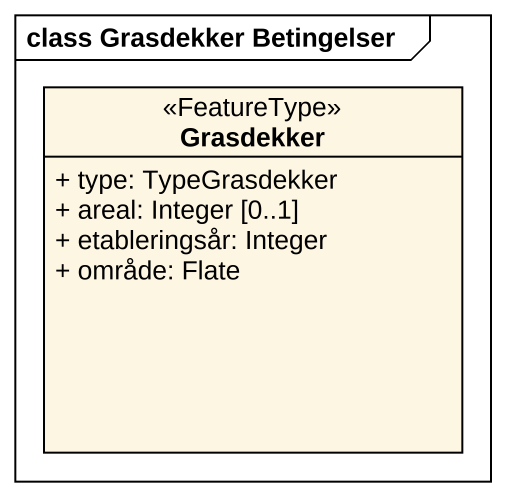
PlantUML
@startuml
mainframe class Grasdekker Betingelser
hide circle
hide empty members
skinparam classAttributeIconSize 0
class Grasdekker <<FeatureType>> {
  + type: TypeGrasdekker
  + areal: Integer [0..1]
  + etableringsår: Integer
  + område: Flate
}
@enduml
